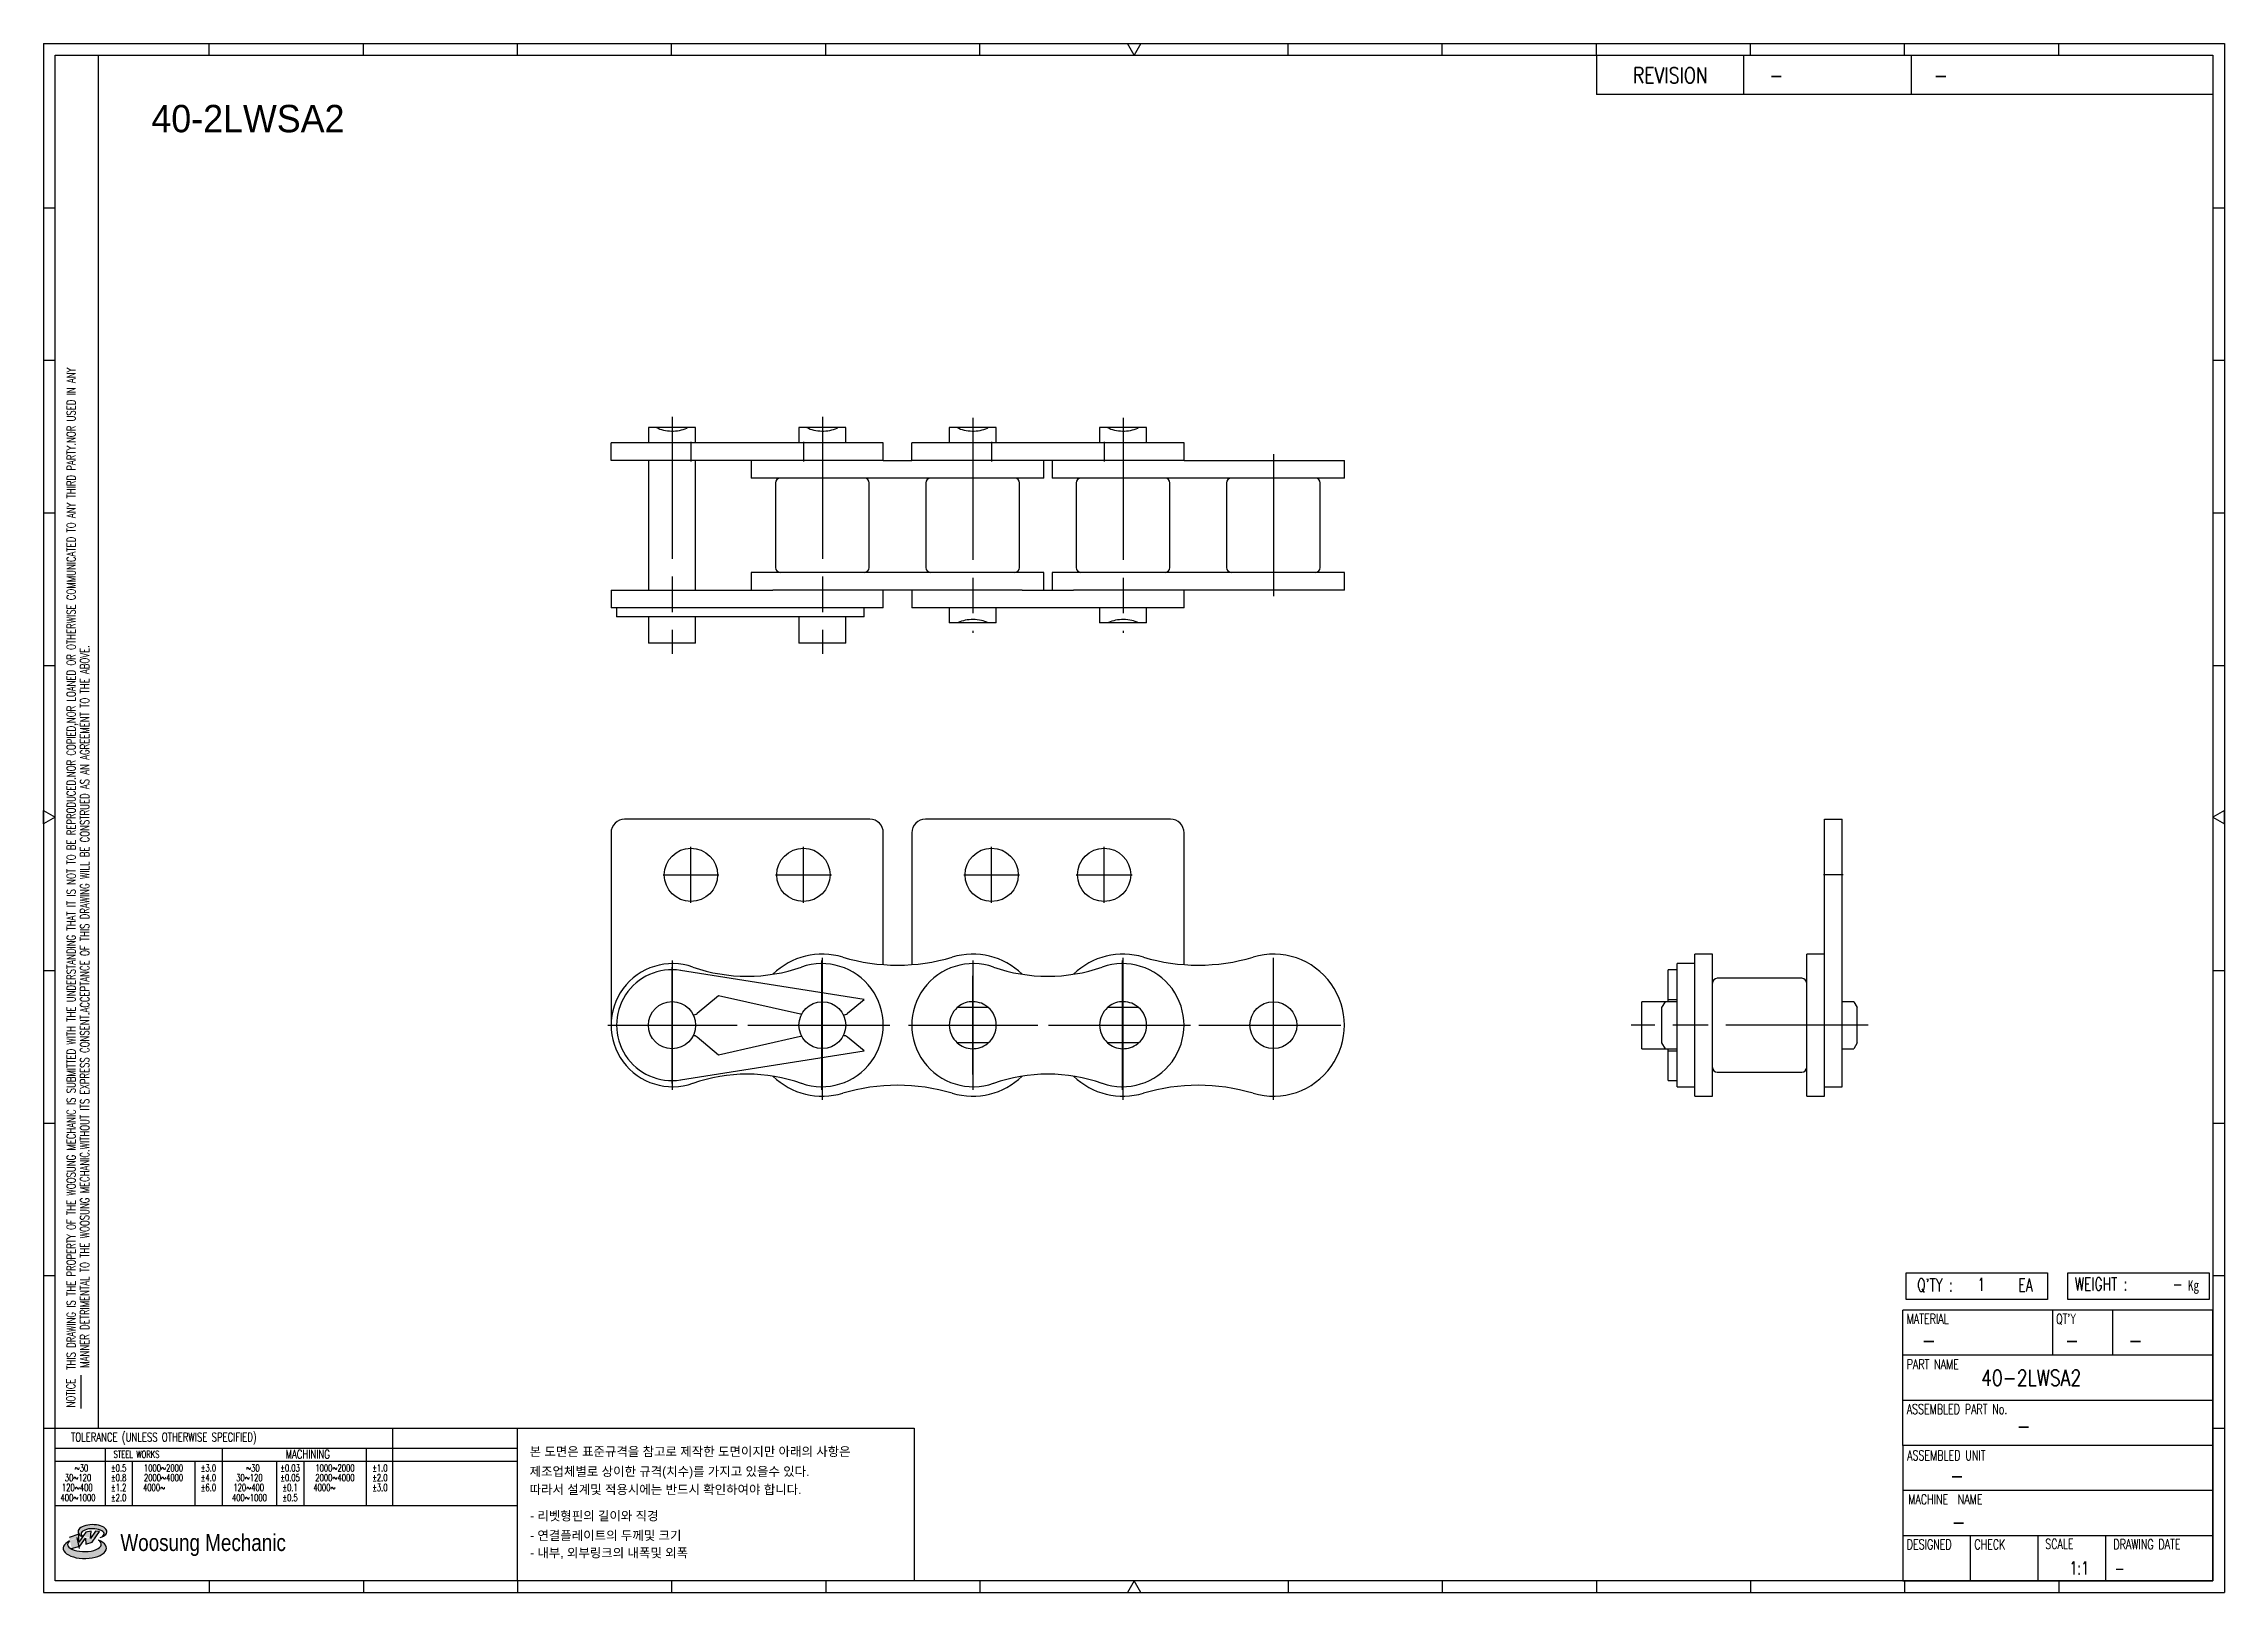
# Model space of a CAD drawing. Header units: millimetres. Extents: x 333 to 518, y 59 to 190.
import ezdxf
from ezdxf.enums import TextEntityAlignment as Align

# ---------------------------------------------------------------- set-up
doc = ezdxf.new("R2010")
doc.units = ezdxf.units.MM
doc.linetypes.add('AM_ISO08W050', pattern=[18, 12, -1.5, 3, -1.5])
doc.layers.add('CL1', color=140, linetype='AM_ISO08W050', lineweight=25)
doc.layers.add('TITLE', color=7, linetype='Continuous')
doc.layers.add('도면레이아웃', color=7, linetype='Continuous')
doc.styles.add('HAN', font='ROMANS.shx', dxfattribs={"width": 0.7, "bigfont": 'whgtxt.shx'})
doc.styles.add('HKD_ST2', font='romans.shx', dxfattribs={"width": 0.7, "height": 4, "bigfont": '@extfont2.shx'})
doc.styles.add('MtXpl_', font='Gulim.ttf')
doc.styles.add('SLDTEXTSTYLE4', font='arial.ttf', dxfattribs={"width": 0.8})

# ---------------------------------------------------------------- blocks, each defined once
blk = doc.blocks.new('MAST')
at = {"layer": '도면레이아웃'}
h = blk.add_hatch(color=10, dxfattribs=at)
h.paths.add_polyline_path([(1.544, 35.177), (1.554, 34.966), (1.779, 35.034), (2.054, 35.422), (1.908, 35.446), (1.728, 35.167), (1.741, 35.439), (1.547, 35.405), (1.292, 35.041), (1.295, 35.33), (0.943, 35.208), (1.03, 34.8), (1.336, 34.885)])
edge = h.paths.add_edge_path()
edge.add_ellipse((1.795, 35.421), major_axis=(-0.53, 0), ratio=0.487785, start_angle=122.36065, end_angle=403.39574)
edge.add_line((1.411, 35.244), (1.419, 35.261))
edge.add_ellipse((1.798, 35.344), major_axis=(-0.423, 0), ratio=0.444396, start_angle=131.58977, end_angle=386.19408, ccw=False)
edge = h.paths.add_edge_path()
edge.add_ellipse((1.512, 34.815), major_axis=(-0.793, 0), ratio=0.480113, start_angle=314.67633, end_angle=590.85213)
edge.add_ellipse((1.501, 34.958), major_axis=(-0.62, 0), ratio=0.43311, start_angle=331.7024, end_angle=574.42495, ccw=False)
at = {"color": 140}
for p, q in [((0, 90.118), (80.15, 90.118)), ((0, 90.118), (0, 33.191)), ((80.15, 90.118), (80.15, 33.191)), ((57.068, 89.693), (57.068, 88.246)), ((62.47, 89.693), (62.47, 88.246)), ((68.635, 89.693), (68.635, 88.246)), ((79.725, 88.246), (57.068, 88.246)), ((68.449, 43.961), (68.449, 44.936)), ((68.449, 44.936), (73.654, 44.936)), ((73.654, 44.936), (73.654, 43.961)), ((74.39, 43.961), (74.39, 44.936)), ((74.39, 44.936), (79.595, 44.936)), ((79.595, 44.936), (79.595, 43.961)), ((68.336, 38.59), (68.336, 43.563)), ((79.725, 43.563), (68.336, 43.563)), ((73.654, 43.961), (68.449, 43.961)), ((73.827, 43.563), (73.827, 41.905)), ((79.595, 43.961), (74.39, 43.961)), ((76.037, 43.563), (76.037, 41.905)), ((79.725, 38.59), (79.725, 43.563)), ((79.725, 41.905), (68.336, 41.905)), ((79.725, 40.248), (68.336, 40.248)), ((68.336, 38.59), (68.336, 33.616)), ((79.725, 38.59), (68.336, 38.59)), ((79.725, 33.616), (79.725, 38.59)), ((79.725, 36.932), (68.336, 36.932)), ((79.725, 35.274), (68.336, 35.274)), ((70.822, 33.616), (70.822, 35.274)), ((73.309, 33.616), (73.309, 35.274)), ((75.796, 33.616), (75.796, 35.274)), ((0, 33.191), (80.15, 33.191)), ((68.336, 33.616), (79.725, 33.616))]:
    blk.add_line(p, q, dxfattribs=at)
for p, q in [((6.089, 89.693), (6.089, 90.118)), ((11.753, 89.693), (11.753, 90.118)), ((17.418, 89.693), (17.418, 90.118)), ((23.082, 89.693), (23.082, 90.118)), ((28.746, 89.693), (28.746, 90.118)), ((34.411, 89.693), (34.411, 90.118)), ((45.739, 89.693), (45.739, 90.118)), ((51.404, 89.693), (51.404, 90.118)), ((57.068, 89.693), (57.068, 90.118)), ((62.732, 89.693), (62.732, 90.118)), ((68.397, 89.693), (68.397, 90.118)), ((74.061, 89.693), (74.061, 90.118)), ((0, 84.085), (0.425, 84.085)), ((79.725, 84.085), (80.15, 84.085)), ((0, 78.478), (0.425, 78.478)), ((79.725, 78.478), (80.15, 78.478)), ((0, 72.87), (0.425, 72.87)), ((79.725, 72.87), (80.15, 72.87)), ((0, 67.262), (0.425, 67.262)), ((79.725, 67.262), (80.15, 67.262)), ((0, 56.047), (0.425, 56.047)), ((79.725, 56.047), (80.15, 56.047)), ((0, 50.439), (0.425, 50.439)), ((79.725, 50.439), (80.15, 50.439)), ((0, 44.832), (0.425, 44.832)), ((79.725, 44.832), (80.15, 44.832)), ((1.377, 39.947), (1.377, 41.174)), ((0, 39.224), (0.425, 39.224)), ((79.725, 39.224), (80.15, 39.224)), ((6.089, 33.616), (6.089, 33.191)), ((11.753, 33.616), (11.753, 33.191)), ((17.418, 33.616), (17.418, 33.191)), ((23.082, 33.616), (23.082, 33.191)), ((28.746, 33.616), (28.746, 33.191)), ((34.411, 33.616), (34.411, 33.191)), ((45.739, 33.616), (45.739, 33.191)), ((51.404, 33.616), (51.404, 33.191)), ((57.068, 33.616), (57.068, 33.191)), ((62.732, 33.616), (62.732, 33.191)), ((68.397, 33.616), (68.397, 33.191)), ((74.061, 33.616), (74.061, 33.191))]:
    blk.add_line(p, q)
at = {"color": 2}
for p, q in [((2.017, 39.224), (2.017, 89.693)), ((0.425, 39.224), (17.418, 39.224)), ((0.425, 38.487), (17.418, 38.487)), ((2.257, 38.487), (2.257, 36.382)), ((6.557, 38.5), (6.557, 36.382)), ((11.857, 38.487), (11.857, 36.382)), ((12.816, 39.224), (12.816, 36.382)), ((17.418, 33.616), (17.418, 39.224)), ((0.425, 38.012), (17.418, 38.012)), ((3.257, 38.012), (3.257, 36.382)), ((5.557, 38.012), (5.557, 36.382)), ((8.557, 38.012), (8.557, 36.382)), ((9.557, 38.026), (9.557, 36.382)), ((0.425, 36.382), (17.418, 36.382))]:
    blk.add_line(p, q, dxfattribs=at)
for points in [[(40.075, 89.693), (39.83, 90.118), (40.32, 90.118)], [(0.425, 61.679), (0, 61.433), (0, 61.924)], [(79.725, 61.679), (80.15, 61.433), (80.15, 61.924)], [(40.075, 33.616), (39.83, 33.191), (40.32, 33.191)]]:
    blk.add_lwpolyline(points, close=True)
at = {"color": 140}
blk.add_lwpolyline([(0.425, 89.693), (79.725, 89.693), (79.725, 33.616), (0.425, 33.616)], close=True, dxfattribs=at)
at = {"layer": '도면레이아웃'}
for p, q in [((1.295, 35.33), (0.943, 35.208)), ((1.547, 35.405), (1.292, 35.041)), ((1.292, 35.041), (1.295, 35.33)), ((1.741, 35.439), (1.547, 35.405)), ((1.908, 35.446), (1.728, 35.167)), ((1.728, 35.167), (1.741, 35.439)), ((1.779, 35.034), (2.054, 35.422)), ((2.054, 35.422), (1.908, 35.446)), ((1.03, 34.8), (1.336, 34.885)), ((1.224, 35.208), (1.311, 34.8)), ((1.224, 35.208), (1.224, 35.208)), ((1.336, 34.885), (1.544, 35.177)), ((1.419, 35.261), (1.411, 35.244)), ((1.544, 35.177), (1.554, 34.966)), ((1.554, 34.966), (1.779, 35.034))]:
    blk.add_line(p, q, dxfattribs=at)
for centre, major_axis, ratio, start_param, end_param in [((1.795, 35.421), (-0.53, 0), 0.487785, 2.135596, 7.040584), ((1.798, 35.344), (-0.423, 0), 0.444396, 2.296675, 6.740358), ((1.512, 34.815), (-0.793, 0), 0.480113, 5.492138, 10.312315), ((1.501, 34.958), (-0.62, 0), 0.43311, 5.789299, 10.025607)]:
    blk.add_ellipse(centre, major_axis=major_axis, ratio=ratio, start_param=start_param, end_param=end_param, dxfattribs=at)
for s, height, style, width, p in [('REVISION', 0.5806, 'HAN', 0.8, (58.415, 88.664)), ('-', 0.581, 'HAN', 0.8, (63.426, 88.664)), ('-', 0.581, 'HAN', 0.8, (69.468, 88.664)), ("Q'TY : ", 0.4746, 'HKD_ST2', 0.7, (68.857, 44.253)), ('1', 0.475, 'HKD_ST2', 0.7, (71.071, 44.275)), ('EA', 0.4746, 'HKD_ST2', 0.7, (72.578, 44.253)), ('WEIGHT : ', 0.4746, 'HKD_ST2', 0.7, (74.65, 44.286)), ('-', 0.581, 'HAN', 0.8, (69.029, 42.157)), ('-', 0.581, 'HAN', 0.8, (74.289, 42.157)), ('-', 0.581, 'HAN', 0.8, (76.623, 42.157)), ('-', 0.581, 'HAN', 0.8, (72.515, 39.013)), ('-', 0.581, 'HAN', 0.8, (70.067, 37.189)), ('-', 0.581, 'HAN', 0.8, (70.126, 35.48)), ('1:1', 0.4746, 'HKD_ST2', 0.7, (74.458, 33.848)), ('-', 0.475, 'HKD_ST2', 0.7, (76.112, 33.837))]:
    blk.add_text(s, height=height, dxfattribs=dict(style=style, width=width)).set_placement(p)
at = {"color": 6, "style": 'HKD_ST2', "width": 0.7}
for s, p in [(' THIS DRAWING IS THE PROPERTY OF THE WOOSUNG MECHANIC IS SUBMITTED WITH THE UNDERSTANDING THAT IT IS NOT TO BE REPRODUCED.NOR COPIED,NOR LOANED OR OTHERWISE COMMUNICATED TO ANY THIRD PARTY.NOR USED IN ANY', (1.173, 41.217)), ('MANNER DETRIMENTAL TO THE WOOSUNG MECHANIC.WITHOUT ITS EXPRESS CONSENT.ACCEPTANCE OF THIS DRAWING WILL BE CONSTRUED AS AN AGREEMENT TO THE ABOVE.', (1.672, 41.447))]:
    blk.add_text(s, height=0.326266, rotation=90, dxfattribs=at).set_placement(p)
at = {"style": 'HKD_ST2', "width": 0.7}
blk.add_text('-', height=0.475, dxfattribs=at).set_placement((78.613, 44.286), align=Align.RIGHT)
at = {"color": 254, "style": 'HKD_ST2', "width": 0.7}
for s, height, p in [('MATERIAL', 0.3651, (68.474, 43.425)), ("QT'Y", 0.3651, (73.965, 43.425)), ('PART NAME', 0.3651, (68.474, 41.756)), ('ASSEMBLED PART No.', 0.36511, (68.474, 40.109)), ('ASSEMBLED UNIT', 0.36511, (68.49, 38.408)), ('MACHINE  NAME', 0.36511, (68.532, 36.794)), ('DESIGNED', 0.3651, (68.474, 35.136)), ('CHECK', 0.3651, (70.961, 35.136)), ('SCALE', 0.3651, (73.566, 35.153)), ('DRAWING DATE', 0.36511, (76.071, 35.141))]:
    blk.add_text(s, height=height, dxfattribs=at).set_placement(p, align=Align.TOP_LEFT)
at = {"style": 'HKD_ST2', "width": 0.7}
blk.add_text('NOTICE', height=0.3263, rotation=90, dxfattribs=at).set_placement((1.163, 39.988))
blk.add_text('TOLERANCE (UNLESS OTHERWISE SPECIFIED)', height=0.32627, dxfattribs=at).set_placement((4.417, 38.896), align=Align.MIDDLE_CENTER)
at = {"color": 4, "style": 'HKD_ST2', "width": 0.7}
for s, height, p in [('%%12630', 0.261, (1.389, 37.762)), ('1000%%1262000', 0.26101, (4.407, 37.762)), ('%%12630', 0.261, (7.689, 37.762)), ('1000%%1262000', 0.26101, (10.707, 37.762)), ('120%%126400', 0.26101, (1.237, 37.045)), ('30%%126120', 0.261, (1.263, 37.411)), ('4000%%126', 0.261, (4.061, 37.045)), ('2000%%1264000', 0.26101, (4.407, 37.411)), ('120%%126400', 0.26101, (7.537, 37.045)), ('30%%126120', 0.261, (7.563, 37.411)), ('4000%%126', 0.261, (10.321, 37.045)), ('2000%%1264000', 0.26101, (10.707, 37.411)), ('400%%1261000', 0.26101, (1.263, 36.67)), ('400%%1261000', 0.26101, (7.563, 36.67))]:
    blk.add_text(s, height=height, dxfattribs=at).set_placement(p, align=Align.MIDDLE_CENTER)
for s, height, p in [('%%P0.5', 0.261, (2.757, 37.762)), ('STEEL WORKS', 0.26101, (3.416, 38.268)), ('%%P3.0', 0.261, (6.057, 37.762)), ('%%P0.03', 0.261, (9.057, 37.762)), ('MACHINING', 0.3263, (9.707, 38.27)), ('%%P1.0', 0.261, (12.357, 37.762)), ('%%P0.8', 0.261, (2.757, 37.411)), ('%%P1.2', 0.261, (2.757, 37.045)), ('%%P4.0', 0.261, (6.057, 37.411)), ('%%P6.0', 0.261, (6.057, 37.045)), ('%%P0.05', 0.261, (9.057, 37.411)), ('%%P0.1', 0.261, (9.057, 37.045)), ('%%P2.0', 0.261, (12.357, 37.411)), ('%%P3.0', 0.261, (12.357, 37.045)), ('%%P2.0', 0.261, (2.757, 36.67)), ('%%P0.5', 0.261, (9.057, 36.67))]:
    blk.add_text(s, height=height, dxfattribs=at).set_placement(p, align=Align.MIDDLE)
at = {"color": 1, "style": 'SLDTEXTSTYLE4', "width": 0.8}
blk.add_text('Woosung Mechanic', height=0.61957, dxfattribs=at).set_placement((2.822, 34.711))
at = {"layer": 'TITLE', "width": 0.8}
blk.add_text('Kg', height=0.3789, dxfattribs=at).set_placement((78.807, 44.286))

msp = doc.modelspace()

# ---------------------------------------------------------------- linework, layer by layer
for p, q in [((384.57, 157.45), (384.57, 156.17)), ((388.54, 157.45), (384.57, 157.45)), ((388.54, 156.17), (388.54, 157.45)), ((401.24, 157.45), (397.27, 157.45)), ((397.27, 157.45), (397.27, 156.17)), ((401.24, 156.17), (401.24, 157.45)), ((409.97, 157.45), (409.97, 156.17)), ((413.94, 157.45), (409.97, 157.45)), ((413.94, 156.17), (413.94, 157.45)), ((426.64, 157.45), (422.67, 157.45)), ((422.67, 157.45), (422.67, 156.17)), ((426.64, 156.17), (426.64, 157.45)), ((404.4, 156.17), (381.4, 156.17)), ((381.4, 154.67), (381.4, 156.17)), ((404.4, 154.67), (404.4, 156.17)), ((429.8, 156.17), (406.8, 156.17)), ((406.8, 154.67), (406.8, 156.17)), ((429.8, 154.67), (429.8, 156.17)), ((404.4, 154.67), (381.4, 154.67)), ((384.57, 154.67), (384.57, 143.72)), ((388.54, 143.72), (388.54, 154.67)), ((393.25, 154.67), (393.25, 153.17)), ((417.95, 153.17), (393.25, 153.17)), ((404.4, 154.67), (406.8, 154.67)), ((429.8, 154.67), (406.8, 154.67)), ((417.95, 153.17), (417.95, 154.67)), ((418.65, 154.67), (418.65, 153.17)), ((443.35, 153.17), (418.65, 153.17)), ((429.8, 154.67), (443.35, 154.67)), ((443.35, 153.17), (443.35, 154.67)), ((395.29, 152.78), (395.29, 145.62)), ((403.21, 145.62), (403.21, 152.78)), ((407.99, 152.78), (407.99, 145.62)), ((415.91, 145.62), (415.91, 152.78)), ((420.69, 152.78), (420.69, 145.62)), ((428.61, 145.62), (428.61, 152.78)), ((433.39, 152.78), (433.39, 145.62)), ((441.31, 145.62), (441.31, 152.78)), ((381.4, 143.72), (395.07, 143.72)), ((381.4, 143.72), (381.4, 142.22)), ((393.25, 145.22), (393.25, 143.72)), ((417.95, 145.22), (393.25, 145.22)), ((416.13, 143.72), (395.07, 143.72)), ((404.4, 142.22), (404.4, 143.72)), ((406.8, 143.72), (406.8, 142.22)), ((416.13, 143.72), (420.47, 143.72)), ((417.95, 143.72), (417.95, 145.22)), ((418.65, 145.22), (418.65, 143.72)), ((443.35, 145.22), (418.65, 145.22)), ((443.35, 143.72), (420.47, 143.72)), ((429.8, 142.22), (429.8, 143.72)), ((443.35, 143.72), (443.35, 145.22)), ((404.4, 142.22), (381.4, 142.22)), ((381.87, 142.22), (381.87, 141.47)), ((402.77, 141.47), (402.77, 142.22)), ((429.8, 142.22), (406.8, 142.22)), ((409.97, 142.22), (409.97, 140.95)), ((413.94, 140.95), (413.94, 142.22)), ((422.67, 142.22), (422.67, 140.95)), ((426.64, 140.95), (426.64, 142.22)), ((402.77, 141.47), (381.87, 141.47)), ((384.57, 141.47), (384.57, 139.25)), ((388.54, 139.25), (388.54, 141.47)), ((397.27, 141.47), (397.27, 139.25)), ((401.24, 139.25), (401.24, 141.47)), ((413.94, 140.95), (409.97, 140.95)), ((426.64, 140.95), (422.67, 140.95)), ((388.54, 139.25), (384.57, 139.25)), ((401.24, 139.25), (397.27, 139.25)), ((403.25, 124.37), (382.55, 124.37)), ((428.65, 124.37), (407.95, 124.37)), ((483.9, 112.97), (483.9, 124.37)), ((483.9, 124.37), (485.4, 124.37)), ((485.4, 101.77), (485.4, 124.37)), ((381.4, 123.22), (381.4, 106.97)), ((404.4, 112.08), (404.4, 123.22)), ((406.8, 123.22), (406.8, 112.08)), ((429.8, 112.08), (429.8, 123.22)), ((474.45, 112.97), (472.95, 112.97)), ((472.95, 100.97), (472.95, 112.97)), ((474.45, 100.97), (474.45, 112.97)), ((483.9, 112.97), (482.4, 112.97)), ((482.4, 100.97), (482.4, 112.97)), ((483.9, 100.97), (483.9, 112.97)), ((402.77, 109.14), (387.28, 111.59)), ((471.45, 111.65), (470.7, 111.65)), ((470.7, 108.95), (470.7, 111.65)), ((472.95, 112.17), (471.45, 112.17)), ((471.45, 101.77), (471.45, 112.17)), ((482, 110.93), (474.85, 110.93)), ((388.67, 107.97), (390.49, 109.49)), ((390.49, 109.49), (397.4, 107.92)), ((401.37, 107.97), (402.77, 109.14)), ((468.47, 104.98), (468.47, 108.95)), ((470.46, 108.95), (468.47, 108.95)), ((470.17, 108.46), (470.46, 108.95)), ((471.45, 108.95), (470.46, 108.95)), ((470.7, 109.14), (471.45, 109.14)), ((486.39, 108.95), (485.4, 108.95)), ((486.39, 108.95), (486.67, 108.46)), ((413.26, 108.46), (410.64, 108.46)), ((425.96, 108.46), (423.34, 108.46)), ((470.17, 105.48), (470.17, 108.46)), ((486.67, 105.48), (486.67, 108.46)), ((390.49, 104.44), (388.67, 105.97)), ((397.4, 106.02), (390.49, 104.44)), ((402.77, 104.8), (401.37, 105.97)), ((413.26, 105.48), (410.64, 105.48)), ((425.96, 105.48), (423.34, 105.48)), ((470.46, 104.98), (470.17, 105.48)), ((486.67, 105.48), (486.39, 104.98)), ((387.28, 102.35), (402.77, 104.8)), ((468.47, 104.98), (470.46, 104.98)), ((470.46, 104.98), (471.45, 104.98)), ((470.7, 102.29), (470.7, 104.98)), ((470.7, 104.8), (471.45, 104.8)), ((485.4, 104.98), (486.39, 104.98)), ((470.7, 102.29), (471.45, 102.29)), ((471.45, 101.77), (472.95, 101.77)), ((474.85, 103.01), (482, 103.01)), ((483.9, 101.77), (485.4, 101.77)), ((472.95, 100.97), (474.45, 100.97)), ((482.4, 100.97), (483.9, 100.97))]:
    msp.add_line(p, q)
for points in [[(385.24, 157.45), (385.37, 157.39), (385.52, 157.33), (385.67, 157.28), (385.83, 157.24), (385.99, 157.21), (386.16, 157.19), (386.33, 157.17), (386.5, 157.16), (386.67, 157.16), (386.85, 157.18), (387.02, 157.19), (387.18, 157.22), (387.34, 157.26), (387.5, 157.3), (387.65, 157.35), (387.79, 157.41), (387.86, 157.45)], [(397.94, 157.45), (398.07, 157.39), (398.22, 157.33), (398.37, 157.28), (398.53, 157.24), (398.69, 157.21), (398.86, 157.19), (399.03, 157.17), (399.2, 157.16), (399.37, 157.16), (399.55, 157.18), (399.72, 157.19), (399.88, 157.22), (400.04, 157.26), (400.2, 157.3), (400.35, 157.35), (400.49, 157.41), (400.56, 157.45)], [(410.64, 157.45), (410.77, 157.39), (410.92, 157.33), (411.07, 157.28), (411.23, 157.24), (411.39, 157.21), (411.56, 157.19), (411.73, 157.17), (411.9, 157.16), (412.07, 157.16), (412.25, 157.18), (412.42, 157.19), (412.58, 157.22), (412.74, 157.26), (412.9, 157.3), (413.05, 157.35), (413.19, 157.41), (413.26, 157.45)], [(423.34, 157.45), (423.47, 157.39), (423.62, 157.33), (423.77, 157.28), (423.93, 157.24), (424.09, 157.21), (424.26, 157.19), (424.43, 157.17), (424.6, 157.16), (424.77, 157.16), (424.95, 157.18), (425.12, 157.19), (425.28, 157.22), (425.44, 157.26), (425.6, 157.3), (425.75, 157.35), (425.89, 157.41), (425.96, 157.45)], [(413.26, 140.95), (413.13, 141.01), (412.98, 141.07), (412.83, 141.12), (412.68, 141.16), (412.51, 141.19), (412.34, 141.21), (412.17, 141.23), (412, 141.24), (411.83, 141.23), (411.65, 141.22), (411.48, 141.2), (411.32, 141.18), (411.16, 141.14), (411, 141.1), (410.85, 141.04), (410.71, 140.99), (410.64, 140.95)], [(425.96, 140.95), (425.83, 141.01), (425.68, 141.07), (425.53, 141.12), (425.38, 141.16), (425.21, 141.19), (425.04, 141.21), (424.87, 141.23), (424.7, 141.24), (424.53, 141.23), (424.35, 141.22), (424.18, 141.2), (424.02, 141.18), (423.86, 141.14), (423.7, 141.1), (423.55, 141.04), (423.41, 140.99), (423.34, 140.95)], [(413.26, 108.46), (413.13, 108.56), (412.98, 108.66), (412.83, 108.75), (412.68, 108.82), (412.51, 108.87), (412.34, 108.91), (412.17, 108.94), (412, 108.95), (411.83, 108.95), (411.65, 108.93), (411.48, 108.9), (411.32, 108.85), (411.16, 108.79), (411, 108.71), (410.85, 108.62), (410.71, 108.52), (410.64, 108.46)], [(425.96, 108.46), (425.83, 108.56), (425.68, 108.66), (425.53, 108.75), (425.38, 108.82), (425.21, 108.87), (425.04, 108.91), (424.87, 108.94), (424.7, 108.95), (424.53, 108.95), (424.35, 108.93), (424.18, 108.9), (424.02, 108.85), (423.86, 108.79), (423.7, 108.71), (423.55, 108.62), (423.41, 108.52), (423.34, 108.46)], [(410.64, 105.48), (410.77, 105.37), (410.92, 105.27), (411.07, 105.19), (411.23, 105.12), (411.39, 105.06), (411.56, 105.02), (411.73, 104.99), (411.9, 104.98), (412.07, 104.99), (412.25, 105), (412.42, 105.04), (412.58, 105.09), (412.74, 105.15), (412.9, 105.22), (413.05, 105.31), (413.19, 105.42), (413.26, 105.48)], [(423.34, 105.48), (423.47, 105.37), (423.62, 105.27), (423.77, 105.19), (423.93, 105.12), (424.09, 105.06), (424.26, 105.02), (424.43, 104.99), (424.6, 104.98), (424.77, 104.99), (424.95, 105), (425.12, 105.04), (425.28, 105.09), (425.44, 105.15), (425.6, 105.22), (425.75, 105.31), (425.89, 105.42), (425.96, 105.48)]]:
    msp.add_lwpolyline(points)
at = {"color": 140}
msp.add_lwpolyline([(373.5, 72.92), (407.01, 72.92), (407.01, 60.03), (373.5, 60.03)], close=True, dxfattribs=at)
for centre, radius in [((388.15, 119.67), 2.25), ((397.65, 119.67), 2.25), ((413.55, 119.67), 2.25), ((423.05, 119.67), 2.25), ((386.55, 106.97), 1.99), ((399.25, 106.97), 1.98), ((437.35, 106.97), 1.98)]:
    msp.add_circle(centre, radius)
for centre, radius, start, end in [((395.69, 152.78), 0.397, 90, 180), ((402.81, 152.78), 0.398, 0, 90), ((408.39, 152.78), 0.398, 90, 180), ((415.51, 152.78), 0.398, 0, 90), ((421.09, 152.78), 0.398, 90, 180), ((428.21, 152.78), 0.397, 0, 90), ((433.79, 152.78), 0.398, 90, 180), ((440.91, 152.78), 0.397, 0, 90), ((395.69, 145.62), 0.397, 180, 270), ((402.81, 145.62), 0.397, 270, 0), ((408.39, 145.62), 0.398, 180, 270), ((415.51, 145.62), 0.398, 270, 0), ((421.09, 145.62), 0.398, 180, 270), ((428.21, 145.62), 0.397, 270, 0), ((433.79, 145.62), 0.398, 180, 270), ((440.91, 145.62), 0.398, 270, 0), ((382.55, 123.22), 1.15, 90, 180), ((403.25, 123.22), 1.15, 0, 90), ((407.95, 123.22), 1.15, 90, 180), ((428.65, 123.22), 1.15, 0, 90), ((399.25, 106.97), 6, 73.3282, 134.1754), ((405.6, 128.17), 16.13, 253.3282, 286.6718), ((411.95, 106.97), 6, 45.8246, 106.6718), ((424.65, 106.97), 6, 73.3282, 134.1754), ((431, 128.17), 16.13, 253.3282, 286.6718), ((437.35, 106.97), 6, 253.3282, 106.6718), ((386.6, 106.97), 5.2, 70.7838, 289.2162), ((386.55, 106.97), 4.68, 81, 279), ((392.9, 125.04), 13.94, 250.7838, 289.2162), ((399.2, 106.97), 5.2, 250.7838, 109.2162), ((412, 106.97), 5.2, 70.7838, 289.2162), ((418.3, 125.04), 13.94, 250.7838, 289.2162), ((424.6, 106.97), 5.2, 250.7838, 109.2162), ((474.85, 110.53), 0.398, 90, 180), ((482, 110.53), 0.398, 0, 90), ((388.34, 108.36), 0.52, 269.5113, 310), ((397.51, 108.43), 0.52, 257.155, 268.512), ((401.04, 108.36), 0.52, 269.5113, 310), ((411.95, 106.97), 1.98, 131.4096, 228.5904), ((411.95, 106.97), 1.99, 311.4096, 48.5904), ((424.65, 106.97), 1.98, 131.4096, 228.5904), ((424.65, 106.97), 1.99, 311.4096, 48.5904), ((388.34, 105.57), 0.52, 50, 90.4887), ((397.51, 105.51), 0.52, 91.488, 102.845), ((401.04, 105.57), 0.52, 50, 90.4887), ((474.85, 103.4), 0.398, 180, 270), ((482, 103.4), 0.398, 270, 0), ((392.9, 88.89), 13.94, 70.7838, 109.2162), ((399.25, 106.97), 6, 225.8246, 286.6718), ((405.6, 85.76), 16.13, 73.3282, 106.6718), ((411.95, 106.97), 6, 253.3282, 314.1754), ((418.3, 88.89), 13.94, 70.7838, 109.2162), ((424.65, 106.97), 6, 225.8246, 286.6718), ((431, 85.76), 16.13, 73.3282, 106.6718)]:
    msp.add_arc(centre, radius, start, end)
at = {"layer": 'CL1'}
for p, q in [((386.55, 158.36), (386.55, 138.34)), ((399.25, 158.36), (399.25, 138.34)), ((411.95, 158.27), (411.95, 140.12)), ((424.65, 158.27), (424.65, 140.12)), ((388.15, 156.25), (388.15, 154.6)), ((397.65, 156.25), (397.65, 154.6)), ((413.55, 156.25), (413.55, 154.6)), ((423.05, 156.25), (423.05, 154.6)), ((437.35, 155.22), (437.35, 143.18)), ((388.15, 117.3), (388.15, 122.03)), ((397.65, 117.3), (397.65, 122.03)), ((413.55, 117.3), (413.55, 122.03)), ((423.05, 117.3), (423.05, 122.03)), ((385.79, 119.67), (390.51, 119.67)), ((395.29, 119.67), (400.01, 119.67)), ((411.19, 119.67), (415.91, 119.67)), ((420.69, 119.67), (425.41, 119.67)), ((485.47, 119.67), (483.82, 119.67)), ((386.6, 101.51), (386.6, 112.43)), ((399.2, 101.51), (399.2, 112.43)), ((399.25, 100.67), (399.25, 113.27)), ((412, 101.51), (412, 112.43)), ((424.6, 101.51), (424.6, 112.43)), ((424.65, 100.67), (424.65, 113.27)), ((437.35, 100.67), (437.35, 113.27)), ((386.55, 102.05), (386.55, 111.88)), ((411.95, 102.81), (411.95, 111.13)), ((381.14, 106.97), (392.06, 106.97)), ((392.95, 106.97), (405.55, 106.97)), ((406.54, 106.97), (417.46, 106.97)), ((418.35, 106.97), (430.95, 106.97)), ((431.05, 106.97), (443.65, 106.97)), ((487.58, 106.97), (467.56, 106.97))]:
    msp.add_line(p, q, dxfattribs=at)

# ---------------------------------------------------------------- block references
at = {"color": 140, "xscale": 2.29835428307775, "yscale": 2.29835428307775, "zscale": 2.29835428307775}
msp.add_blockref('MAST', (333.47, -17.23), dxfattribs=at)

# ---------------------------------------------------------------- texts
at = {"color": 254, "style": 'MtXpl_'}
msp.add_text('40-2LWSA2', height=2.313, dxfattribs=at).set_placement((342.57, 182.4))
at = {"style": 'HAN', "width": 0.8}
msp.add_text('40-2LWSA2', height=1.334, dxfattribs=at).set_placement((497.13, 76.51))
at = {"color": 140, "style": 'MtXpl_'}
for s, p in [('본 도면은 표준규격을 참고로 제작한 도면이지만 아래의 사항은', (374.52, 70.57)), ('제조업체별로 상이한 규격(치수)를 가지고 있을수 있다.', (374.52, 68.89)), ('따라서 설계및 적용시에는 반드시 확인하여야 합니다.', (374.52, 67.36)), ('- 리벳형핀의 길이와 직경', (374.56, 65.13)), ('- 연결플레이트의 두께및 크기', (374.56, 63.48)), ('- 내부, 외부링크의 내폭및 외폭', (374.56, 62.01))]:
    msp.add_text(s, height=0.771, dxfattribs=at).set_placement(p)

doc.saveas('drawing.dxf')
